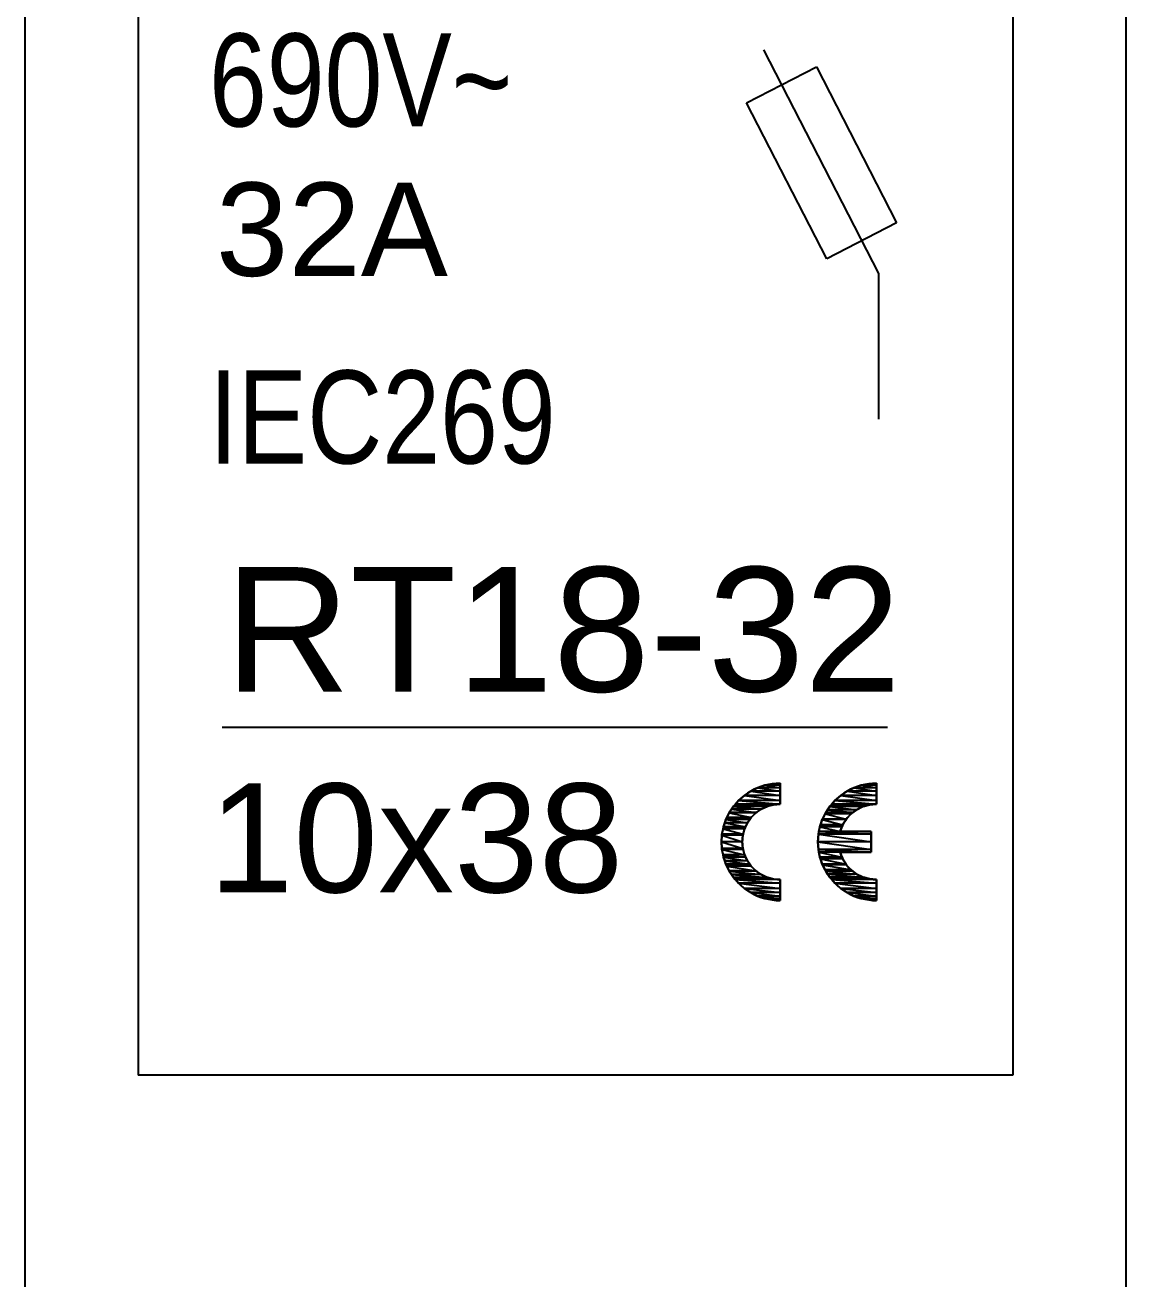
# Model space of a CAD drawing. Header units: millimetres. Extents: x 28713 to 59118, y -54378 to -19615.
# Drawn here: x 38125.63 to 38143.61, y -25292.74 to -25272.27 of the extents above; entities that cross this region are included whole.
import ezdxf

# ---------------------------------------------------------------- set-up
doc = ezdxf.new("R2010")
doc.units = ezdxf.units.MM
doc.header["$LTSCALE"] = 3
doc.layers.add('DUT', color=7, linetype='Continuous')
doc.styles.add('Arial', font='arial.ttf')

msp = doc.modelspace()

# ---------------------------------------------------------------- linework, layer by layer
for p, q in [((38125.635, -25309.862), (38125.635, -25230.381)), ((38143.607, -25230.381), (38143.607, -25309.862)), ((38127.482, -25258.022), (38127.482, -25289.41)), ((38141.759, -25258.022), (38141.759, -25289.41)), ((38137.69, -25272.672), (38139.567, -25276.325)), ((38137.413, -25273.534), (38138.553, -25272.949)), ((38138.553, -25272.949), (38139.861, -25275.496)), ((38138.722, -25276.082), (38137.413, -25273.534)), ((38139.861, -25275.496), (38138.722, -25276.082)), ((38139.567, -25276.325), (38139.567, -25278.699)), ((38128.852, -25283.731), (38139.716, -25283.731)), ((38137.71, -25284.679), (38137.651, -25284.697)), ((38137.771, -25284.664), (38137.71, -25284.679)), ((38137.833, -25284.654), (38137.771, -25284.664)), ((38137.896, -25284.647), (38137.833, -25284.654)), ((38137.96, -25284.645), (38137.896, -25284.647)), ((38137.96, -25284.645), (38137.96, -25284.645)), ((38139.284, -25284.679), (38139.224, -25284.697)), ((38139.345, -25284.664), (38139.284, -25284.679)), ((38139.407, -25284.654), (38139.345, -25284.664)), ((38139.47, -25284.647), (38139.407, -25284.654)), ((38139.534, -25284.645), (38139.47, -25284.647)), ((38139.534, -25284.645), (38139.534, -25284.645)), ((38137.33, -25284.882), (38137.285, -25284.924)), ((38137.378, -25284.842), (38137.33, -25284.882)), ((38137.429, -25284.806), (38137.378, -25284.842)), ((38137.482, -25284.774), (38137.429, -25284.806)), ((38137.536, -25284.744), (38137.482, -25284.774)), ((38137.593, -25284.719), (38137.536, -25284.744)), ((38137.651, -25284.697), (38137.593, -25284.719)), ((38138.904, -25284.882), (38138.858, -25284.924)), ((38138.952, -25284.842), (38138.904, -25284.882)), ((38139.002, -25284.806), (38138.952, -25284.842)), ((38139.055, -25284.774), (38139.002, -25284.806)), ((38139.11, -25284.744), (38139.055, -25284.774)), ((38139.166, -25284.719), (38139.11, -25284.744)), ((38139.224, -25284.697), (38139.166, -25284.719)), ((38137.165, -25285.07), (38137.131, -25285.124)), ((38137.202, -25285.018), (38137.165, -25285.07)), ((38137.242, -25284.97), (38137.202, -25285.018)), ((38137.285, -25284.924), (38137.242, -25284.97)), ((38137.618, -25285.089), (38137.585, -25285.112)), ((38137.652, -25285.068), (38137.618, -25285.089)), ((38137.687, -25285.049), (38137.652, -25285.068)), ((38137.723, -25285.033), (38137.687, -25285.049)), ((38137.761, -25285.019), (38137.723, -25285.033)), ((38137.799, -25285.007), (38137.761, -25285.019)), ((38137.838, -25284.998), (38137.799, -25285.007)), ((38137.878, -25284.991), (38137.838, -25284.998)), ((38137.919, -25284.987), (38137.878, -25284.991)), ((38137.96, -25284.986), (38137.919, -25284.987)), ((38137.96, -25284.986), (38137.96, -25284.986)), ((38138.738, -25285.07), (38138.705, -25285.124)), ((38138.775, -25285.018), (38138.738, -25285.07)), ((38138.815, -25284.97), (38138.775, -25285.018)), ((38138.858, -25284.924), (38138.815, -25284.97)), ((38139.203, -25285.082), (38139.162, -25285.11)), ((38139.245, -25285.057), (38139.203, -25285.082)), ((38139.289, -25285.036), (38139.245, -25285.057)), ((38139.335, -25285.018), (38139.289, -25285.036)), ((38139.383, -25285.004), (38139.335, -25285.018)), ((38139.432, -25284.994), (38139.383, -25285.004)), ((38139.482, -25284.988), (38139.432, -25284.994)), ((38139.534, -25284.986), (38139.482, -25284.988)), ((38139.534, -25284.986), (38139.534, -25284.986)), ((38137.053, -25285.297), (38137.035, -25285.357)), ((38137.075, -25285.238), (38137.053, -25285.297)), ((38137.101, -25285.18), (38137.075, -25285.238)), ((38137.131, -25285.124), (38137.101, -25285.18)), ((38137.131, -25285.124), (38137.131, -25285.124)), ((38137.426, -25285.294), (38137.407, -25285.33)), ((38137.448, -25285.259), (38137.426, -25285.294)), ((38137.426, -25285.294), (38137.426, -25285.294)), ((38137.471, -25285.226), (38137.448, -25285.259)), ((38137.497, -25285.194), (38137.471, -25285.226)), ((38137.525, -25285.165), (38137.497, -25285.194)), ((38137.554, -25285.138), (38137.525, -25285.165)), ((38137.585, -25285.112), (38137.554, -25285.138)), ((38138.626, -25285.297), (38138.609, -25285.357)), ((38138.649, -25285.238), (38138.626, -25285.297)), ((38138.675, -25285.18), (38138.649, -25285.238)), ((38138.705, -25285.124), (38138.675, -25285.18)), ((38138.705, -25285.124), (38138.705, -25285.124)), ((38139, -25285.293), (38138.977, -25285.337)), ((38139.027, -25285.251), (38139, -25285.293)), ((38139.056, -25285.211), (38139.027, -25285.251)), ((38139.089, -25285.175), (38139.056, -25285.211)), ((38139.124, -25285.141), (38139.089, -25285.175)), ((38139.162, -25285.11), (38139.124, -25285.141)), ((38137.011, -25285.479), (38137.005, -25285.54)), ((38137.021, -25285.417), (38137.011, -25285.479)), ((38137.035, -25285.357), (38137.021, -25285.417)), ((38137.355, -25285.483), (38137.349, -25285.522)), ((38137.364, -25285.444), (38137.355, -25285.483)), ((38137.376, -25285.405), (38137.364, -25285.444)), ((38137.39, -25285.367), (38137.376, -25285.405)), ((38137.407, -25285.33), (38137.39, -25285.367)), ((38138.585, -25285.479), (38138.579, -25285.54)), ((38138.594, -25285.417), (38138.585, -25285.479)), ((38138.609, -25285.357), (38138.594, -25285.417)), ((38138.957, -25285.384), (38138.941, -25285.432)), ((38138.941, -25285.432), (38139.448, -25285.432)), ((38138.977, -25285.337), (38138.957, -25285.384)), ((38139.448, -25285.432), (38139.448, -25285.772)), ((38137.005, -25285.54), (38137.003, -25285.602)), ((38137.003, -25285.602), (38137.005, -25285.664)), ((38137.005, -25285.664), (38137.011, -25285.726)), ((38137.345, -25285.562), (38137.343, -25285.602)), ((38137.343, -25285.602), (38137.345, -25285.642)), ((38137.349, -25285.522), (38137.345, -25285.562)), ((38137.345, -25285.642), (38137.349, -25285.682)), ((38137.349, -25285.682), (38137.355, -25285.721)), ((38138.579, -25285.54), (38138.577, -25285.602)), ((38138.577, -25285.602), (38138.579, -25285.664)), ((38138.579, -25285.664), (38138.585, -25285.726)), ((38137.011, -25285.726), (38137.021, -25285.787)), ((38137.021, -25285.787), (38137.035, -25285.848)), ((38137.035, -25285.848), (38137.053, -25285.908)), ((38137.053, -25285.908), (38137.075, -25285.967)), ((38137.355, -25285.721), (38137.364, -25285.76)), ((38137.364, -25285.76), (38137.376, -25285.799)), ((38137.376, -25285.799), (38137.39, -25285.837)), ((38137.39, -25285.837), (38137.407, -25285.874)), ((38137.407, -25285.874), (38137.426, -25285.911)), ((38137.426, -25285.911), (38137.426, -25285.911)), ((38137.426, -25285.911), (38137.448, -25285.945)), ((38138.585, -25285.726), (38138.594, -25285.787)), ((38138.594, -25285.787), (38138.609, -25285.848)), ((38138.609, -25285.848), (38138.626, -25285.908)), ((38138.626, -25285.908), (38138.649, -25285.967)), ((38138.941, -25285.772), (38139.448, -25285.772)), ((38138.941, -25285.772), (38138.941, -25285.772)), ((38138.941, -25285.772), (38138.957, -25285.821)), ((38138.957, -25285.821), (38138.977, -25285.867)), ((38138.977, -25285.867), (38139, -25285.912)), ((38139, -25285.912), (38139.027, -25285.954)), ((38137.075, -25285.967), (38137.101, -25286.024)), ((38137.101, -25286.024), (38137.131, -25286.081)), ((38137.131, -25286.081), (38137.131, -25286.081)), ((38137.131, -25286.081), (38137.165, -25286.135)), ((38137.448, -25285.945), (38137.471, -25285.978)), ((38137.471, -25285.978), (38137.497, -25286.01)), ((38137.497, -25286.01), (38137.525, -25286.039)), ((38137.525, -25286.039), (38137.554, -25286.066)), ((38137.554, -25286.066), (38137.585, -25286.092)), ((38137.585, -25286.092), (38137.618, -25286.115)), ((38137.618, -25286.115), (38137.652, -25286.136)), ((38138.649, -25285.967), (38138.675, -25286.024)), ((38138.675, -25286.024), (38138.705, -25286.081)), ((38138.705, -25286.081), (38138.705, -25286.081)), ((38138.705, -25286.081), (38138.738, -25286.135)), ((38139.027, -25285.954), (38139.056, -25285.993)), ((38139.056, -25285.993), (38139.089, -25286.03)), ((38139.089, -25286.03), (38139.124, -25286.064)), ((38139.124, -25286.064), (38139.162, -25286.095)), ((38139.162, -25286.095), (38139.203, -25286.123)), ((38137.165, -25286.135), (38137.202, -25286.186)), ((38137.202, -25286.186), (38137.242, -25286.235)), ((38137.242, -25286.235), (38137.285, -25286.28)), ((38137.285, -25286.28), (38137.33, -25286.323)), ((38137.33, -25286.323), (38137.378, -25286.362)), ((38137.652, -25286.136), (38137.687, -25286.155)), ((38137.687, -25286.155), (38137.723, -25286.172)), ((38137.723, -25286.172), (38137.761, -25286.186)), ((38137.761, -25286.186), (38137.799, -25286.198)), ((38137.799, -25286.198), (38137.838, -25286.207)), ((38137.838, -25286.207), (38137.878, -25286.213)), ((38137.878, -25286.213), (38137.919, -25286.217)), ((38137.919, -25286.217), (38137.96, -25286.219)), ((38138.738, -25286.135), (38138.775, -25286.186)), ((38138.775, -25286.186), (38138.815, -25286.235)), ((38138.815, -25286.235), (38138.858, -25286.28)), ((38138.858, -25286.28), (38138.904, -25286.323)), ((38138.904, -25286.323), (38138.952, -25286.362)), ((38139.203, -25286.123), (38139.245, -25286.147)), ((38139.245, -25286.147), (38139.289, -25286.168)), ((38139.289, -25286.168), (38139.335, -25286.186)), ((38139.335, -25286.186), (38139.383, -25286.2)), ((38139.383, -25286.2), (38139.432, -25286.211)), ((38139.432, -25286.211), (38139.482, -25286.217)), ((38139.482, -25286.217), (38139.534, -25286.219)), ((38137.378, -25286.362), (38137.429, -25286.398)), ((38137.429, -25286.398), (38137.482, -25286.431)), ((38137.482, -25286.431), (38137.536, -25286.46)), ((38137.536, -25286.46), (38137.593, -25286.486)), ((38137.593, -25286.486), (38137.651, -25286.508)), ((38137.651, -25286.508), (38137.71, -25286.526)), ((38137.71, -25286.526), (38137.771, -25286.54)), ((38138.952, -25286.362), (38139.002, -25286.398)), ((38139.002, -25286.398), (38139.055, -25286.431)), ((38139.055, -25286.431), (38139.11, -25286.46)), ((38139.11, -25286.46), (38139.166, -25286.486)), ((38139.166, -25286.486), (38139.224, -25286.508)), ((38139.224, -25286.508), (38139.284, -25286.526)), ((38139.284, -25286.526), (38139.345, -25286.54)), ((38137.771, -25286.54), (38137.833, -25286.551)), ((38137.833, -25286.551), (38137.896, -25286.557)), ((38137.896, -25286.557), (38137.96, -25286.559)), ((38139.345, -25286.54), (38139.407, -25286.551)), ((38139.407, -25286.551), (38139.47, -25286.557)), ((38139.47, -25286.557), (38139.534, -25286.559)), ((38141.759, -25289.41), (38127.482, -25289.41))]:
    msp.add_line(p, q)
at = {"color": 251}
for p, q in [((38137.594, -25284.718), (38137.712, -25284.678)), ((38137.712, -25284.678), (38137.594, -25284.718)), ((38137.712, -25284.678), (38137.835, -25284.654)), ((38137.835, -25284.654), (38137.712, -25284.678)), ((38137.96, -25284.678), (38137.712, -25284.678)), ((38137.712, -25284.678), (38137.96, -25284.718)), ((38137.712, -25284.678), (38137.96, -25284.718)), ((38137.96, -25284.678), (38137.712, -25284.678)), ((38137.835, -25284.654), (38137.96, -25284.645)), ((38137.96, -25284.645), (38137.835, -25284.654)), ((38137.96, -25284.654), (38137.835, -25284.654)), ((38137.835, -25284.654), (38137.96, -25284.678)), ((38137.835, -25284.654), (38137.96, -25284.678)), ((38137.96, -25284.654), (38137.835, -25284.654)), ((38137.96, -25284.645), (38137.96, -25284.654)), ((38137.96, -25284.654), (38137.96, -25284.645)), ((38137.96, -25284.678), (38137.96, -25284.654)), ((38137.96, -25284.654), (38137.96, -25284.678)), ((38137.96, -25284.718), (38137.96, -25284.678)), ((38137.96, -25284.678), (38137.96, -25284.718)), ((38139.167, -25284.718), (38139.286, -25284.678)), ((38139.286, -25284.678), (38139.167, -25284.718)), ((38139.286, -25284.678), (38139.409, -25284.654)), ((38139.409, -25284.654), (38139.286, -25284.678)), ((38139.534, -25284.678), (38139.286, -25284.678)), ((38139.286, -25284.678), (38139.534, -25284.718)), ((38139.286, -25284.678), (38139.534, -25284.718)), ((38139.534, -25284.678), (38139.286, -25284.678)), ((38139.409, -25284.654), (38139.534, -25284.645)), ((38139.534, -25284.645), (38139.409, -25284.654)), ((38139.534, -25284.654), (38139.409, -25284.654)), ((38139.409, -25284.654), (38139.534, -25284.678)), ((38139.409, -25284.654), (38139.534, -25284.678)), ((38139.534, -25284.654), (38139.409, -25284.654)), ((38139.534, -25284.645), (38139.534, -25284.654)), ((38139.534, -25284.654), (38139.534, -25284.645)), ((38139.534, -25284.678), (38139.534, -25284.654)), ((38139.534, -25284.654), (38139.534, -25284.678)), ((38139.534, -25284.718), (38139.534, -25284.678)), ((38139.534, -25284.678), (38139.534, -25284.718)), ((38137.284, -25284.926), (38137.378, -25284.843)), ((38137.378, -25284.843), (38137.284, -25284.926)), ((38137.378, -25284.843), (38137.482, -25284.774)), ((38137.482, -25284.774), (38137.378, -25284.843)), ((38137.96, -25284.843), (38137.378, -25284.843)), ((38137.378, -25284.843), (38137.96, -25284.926)), ((38137.378, -25284.843), (38137.96, -25284.926)), ((38137.96, -25284.843), (38137.378, -25284.843)), ((38137.482, -25284.774), (38137.594, -25284.718)), ((38137.594, -25284.718), (38137.482, -25284.774)), ((38137.96, -25284.774), (38137.482, -25284.774)), ((38137.482, -25284.774), (38137.96, -25284.843)), ((38137.482, -25284.774), (38137.96, -25284.843)), ((38137.96, -25284.774), (38137.482, -25284.774)), ((38137.96, -25284.718), (38137.594, -25284.718)), ((38137.594, -25284.718), (38137.96, -25284.774)), ((38137.594, -25284.718), (38137.96, -25284.774)), ((38137.96, -25284.718), (38137.594, -25284.718)), ((38137.96, -25284.774), (38137.96, -25284.718)), ((38137.96, -25284.718), (38137.96, -25284.774)), ((38137.96, -25284.843), (38137.96, -25284.774)), ((38137.96, -25284.774), (38137.96, -25284.843)), ((38137.96, -25284.926), (38137.96, -25284.843)), ((38137.96, -25284.843), (38137.96, -25284.926)), ((38138.857, -25284.926), (38138.951, -25284.843)), ((38138.951, -25284.843), (38138.857, -25284.926)), ((38138.951, -25284.843), (38139.055, -25284.774)), ((38139.055, -25284.774), (38138.951, -25284.843)), ((38139.534, -25284.843), (38138.951, -25284.843)), ((38138.951, -25284.843), (38139.534, -25284.926)), ((38138.951, -25284.843), (38139.534, -25284.926)), ((38139.534, -25284.843), (38138.951, -25284.843)), ((38139.055, -25284.774), (38139.167, -25284.718)), ((38139.167, -25284.718), (38139.055, -25284.774)), ((38139.534, -25284.774), (38139.055, -25284.774)), ((38139.055, -25284.774), (38139.534, -25284.843)), ((38139.055, -25284.774), (38139.534, -25284.843)), ((38139.534, -25284.774), (38139.055, -25284.774)), ((38139.534, -25284.718), (38139.167, -25284.718)), ((38139.167, -25284.718), (38139.534, -25284.774)), ((38139.167, -25284.718), (38139.534, -25284.774)), ((38139.534, -25284.718), (38139.167, -25284.718)), ((38139.534, -25284.774), (38139.534, -25284.718)), ((38139.534, -25284.718), (38139.534, -25284.774)), ((38139.534, -25284.843), (38139.534, -25284.774)), ((38139.534, -25284.774), (38139.534, -25284.843)), ((38139.534, -25284.926), (38139.534, -25284.843)), ((38139.534, -25284.843), (38139.534, -25284.926)), ((38137.131, -25285.124), (38137.169, -25285.068)), ((38137.169, -25285.068), (38137.131, -25285.124)), ((38137.169, -25285.068), (38137.199, -25285.023)), ((38137.199, -25285.023), (38137.169, -25285.068)), ((38137.652, -25285.068), (38137.169, -25285.068)), ((38137.169, -25285.068), (38137.572, -25285.124)), ((38137.169, -25285.068), (38137.572, -25285.124)), ((38137.652, -25285.068), (38137.169, -25285.068)), ((38137.199, -25285.023), (38137.201, -25285.02)), ((38137.201, -25285.02), (38137.199, -25285.023)), ((38137.749, -25285.023), (38137.199, -25285.023)), ((38137.199, -25285.023), (38137.652, -25285.068)), ((38137.199, -25285.023), (38137.652, -25285.068)), ((38137.749, -25285.023), (38137.199, -25285.023)), ((38137.201, -25285.02), (38137.223, -25284.995)), ((38137.223, -25284.995), (38137.201, -25285.02)), ((38137.761, -25285.02), (38137.201, -25285.02)), ((38137.201, -25285.02), (38137.749, -25285.023)), ((38137.201, -25285.02), (38137.749, -25285.023)), ((38137.761, -25285.02), (38137.201, -25285.02)), ((38137.223, -25284.995), (38137.231, -25284.986)), ((38137.231, -25284.986), (38137.223, -25284.995)), ((38137.853, -25284.995), (38137.223, -25284.995)), ((38137.223, -25284.995), (38137.761, -25285.02)), ((38137.223, -25284.995), (38137.761, -25285.02)), ((38137.853, -25284.995), (38137.223, -25284.995)), ((38137.231, -25284.986), (38137.284, -25284.926)), ((38137.284, -25284.926), (38137.231, -25284.986)), ((38137.96, -25284.986), (38137.231, -25284.986)), ((38137.231, -25284.986), (38137.853, -25284.995)), ((38137.231, -25284.986), (38137.853, -25284.995)), ((38137.96, -25284.986), (38137.231, -25284.986)), ((38137.96, -25284.926), (38137.284, -25284.926)), ((38137.284, -25284.926), (38137.96, -25284.986)), ((38137.284, -25284.926), (38137.96, -25284.986)), ((38137.96, -25284.926), (38137.284, -25284.926)), ((38137.572, -25285.124), (38137.652, -25285.068)), ((38137.652, -25285.068), (38137.572, -25285.124)), ((38137.652, -25285.068), (38137.749, -25285.023)), ((38137.749, -25285.023), (38137.652, -25285.068)), ((38137.749, -25285.023), (38137.761, -25285.02)), ((38137.761, -25285.02), (38137.749, -25285.023)), ((38137.761, -25285.02), (38137.853, -25284.995)), ((38137.853, -25284.995), (38137.761, -25285.02)), ((38137.853, -25284.995), (38137.96, -25284.986)), ((38137.96, -25284.986), (38137.853, -25284.995)), ((38137.96, -25284.986), (38137.96, -25284.926)), ((38137.96, -25284.926), (38137.96, -25284.986)), ((38138.705, -25285.124), (38138.736, -25285.078)), ((38138.736, -25285.078), (38138.705, -25285.124)), ((38138.736, -25285.078), (38138.77, -25285.027)), ((38138.77, -25285.027), (38138.736, -25285.078)), ((38139.209, -25285.078), (38138.736, -25285.078)), ((38138.736, -25285.078), (38139.148, -25285.124)), ((38138.736, -25285.078), (38139.148, -25285.124)), ((38139.209, -25285.078), (38138.736, -25285.078)), ((38138.77, -25285.027), (38138.774, -25285.02)), ((38138.774, -25285.02), (38138.77, -25285.027)), ((38139.311, -25285.027), (38138.77, -25285.027)), ((38138.77, -25285.027), (38139.209, -25285.078)), ((38138.77, -25285.027), (38139.209, -25285.078)), ((38139.311, -25285.027), (38138.77, -25285.027)), ((38138.774, -25285.02), (38138.795, -25284.996)), ((38138.795, -25284.996), (38138.774, -25285.02)), ((38139.337, -25285.02), (38138.774, -25285.02)), ((38138.774, -25285.02), (38139.311, -25285.027)), ((38138.774, -25285.02), (38139.311, -25285.027)), ((38139.337, -25285.02), (38138.774, -25285.02)), ((38138.795, -25284.996), (38138.804, -25284.986)), ((38138.804, -25284.986), (38138.795, -25284.996)), ((38139.42, -25284.996), (38138.795, -25284.996)), ((38138.795, -25284.996), (38139.337, -25285.02)), ((38138.795, -25284.996), (38139.337, -25285.02)), ((38139.42, -25284.996), (38138.795, -25284.996)), ((38138.804, -25284.986), (38138.857, -25284.926)), ((38138.857, -25284.926), (38138.804, -25284.986)), ((38139.534, -25284.986), (38138.804, -25284.986)), ((38138.804, -25284.986), (38139.42, -25284.996)), ((38138.804, -25284.986), (38139.42, -25284.996)), ((38139.534, -25284.986), (38138.804, -25284.986)), ((38139.534, -25284.926), (38138.857, -25284.926)), ((38138.857, -25284.926), (38139.534, -25284.986)), ((38138.857, -25284.926), (38139.534, -25284.986)), ((38139.534, -25284.926), (38138.857, -25284.926)), ((38139.148, -25285.124), (38139.209, -25285.078)), ((38139.209, -25285.078), (38139.148, -25285.124)), ((38139.209, -25285.078), (38139.311, -25285.027)), ((38139.311, -25285.027), (38139.209, -25285.078)), ((38139.311, -25285.027), (38139.337, -25285.02)), ((38139.337, -25285.02), (38139.311, -25285.027)), ((38139.337, -25285.02), (38139.42, -25284.996)), ((38139.42, -25284.996), (38139.337, -25285.02)), ((38139.42, -25284.996), (38139.534, -25284.986)), ((38139.534, -25284.986), (38139.42, -25284.996)), ((38139.534, -25284.986), (38139.534, -25284.926)), ((38139.534, -25284.926), (38139.534, -25284.986)), ((38137.036, -25285.355), (38137.056, -25285.294)), ((38137.056, -25285.294), (38137.036, -25285.355)), ((38137.056, -25285.294), (38137.076, -25285.236)), ((38137.076, -25285.236), (38137.056, -25285.294)), ((38137.426, -25285.294), (38137.056, -25285.294)), ((38137.056, -25285.294), (38137.398, -25285.355)), ((38137.056, -25285.294), (38137.398, -25285.355)), ((38137.426, -25285.294), (38137.056, -25285.294)), ((38137.076, -25285.236), (38137.091, -25285.206)), ((38137.091, -25285.206), (38137.076, -25285.236)), ((38137.467, -25285.236), (38137.076, -25285.236)), ((38137.076, -25285.236), (38137.426, -25285.294)), ((38137.076, -25285.236), (38137.426, -25285.294)), ((38137.467, -25285.236), (38137.076, -25285.236)), ((38137.091, -25285.206), (38137.128, -25285.13)), ((38137.128, -25285.13), (38137.091, -25285.206)), ((38137.488, -25285.206), (38137.091, -25285.206)), ((38137.091, -25285.206), (38137.467, -25285.236)), ((38137.091, -25285.206), (38137.467, -25285.236)), ((38137.488, -25285.206), (38137.091, -25285.206)), ((38137.128, -25285.13), (38137.131, -25285.124)), ((38137.131, -25285.124), (38137.128, -25285.13)), ((38137.564, -25285.13), (38137.128, -25285.13)), ((38137.128, -25285.13), (38137.488, -25285.206)), ((38137.128, -25285.13), (38137.488, -25285.206)), ((38137.564, -25285.13), (38137.128, -25285.13)), ((38137.572, -25285.124), (38137.131, -25285.124)), ((38137.131, -25285.124), (38137.564, -25285.13)), ((38137.131, -25285.124), (38137.564, -25285.13)), ((38137.572, -25285.124), (38137.131, -25285.124)), ((38137.398, -25285.355), (38137.426, -25285.294)), ((38137.426, -25285.294), (38137.398, -25285.355)), ((38137.426, -25285.294), (38137.467, -25285.236)), ((38137.467, -25285.236), (38137.426, -25285.294)), ((38137.467, -25285.236), (38137.488, -25285.206)), ((38137.488, -25285.206), (38137.467, -25285.236)), ((38137.488, -25285.206), (38137.564, -25285.13)), ((38137.564, -25285.13), (38137.488, -25285.206)), ((38137.564, -25285.13), (38137.572, -25285.124)), ((38137.572, -25285.124), (38137.564, -25285.13)), ((38138.619, -25285.326), (38138.65, -25285.236)), ((38138.65, -25285.236), (38138.619, -25285.326)), ((38138.65, -25285.236), (38138.653, -25285.23)), ((38138.653, -25285.23), (38138.65, -25285.236)), ((38139.038, -25285.236), (38138.65, -25285.236)), ((38138.65, -25285.236), (38138.982, -25285.326)), ((38138.65, -25285.236), (38138.982, -25285.326)), ((38139.038, -25285.236), (38138.65, -25285.236)), ((38138.653, -25285.23), (38138.694, -25285.146)), ((38138.694, -25285.146), (38138.653, -25285.23)), ((38139.042, -25285.23), (38138.653, -25285.23)), ((38138.653, -25285.23), (38139.038, -25285.236)), ((38138.653, -25285.23), (38139.038, -25285.236)), ((38139.042, -25285.23), (38138.653, -25285.23)), ((38138.694, -25285.146), (38138.705, -25285.124)), ((38138.705, -25285.124), (38138.694, -25285.146)), ((38139.119, -25285.146), (38138.694, -25285.146)), ((38138.694, -25285.146), (38139.042, -25285.23)), ((38138.694, -25285.146), (38139.042, -25285.23)), ((38139.119, -25285.146), (38138.694, -25285.146)), ((38139.148, -25285.124), (38138.705, -25285.124)), ((38138.705, -25285.124), (38139.119, -25285.146)), ((38138.705, -25285.124), (38139.119, -25285.146)), ((38139.148, -25285.124), (38138.705, -25285.124)), ((38138.982, -25285.326), (38139.038, -25285.236)), ((38139.038, -25285.236), (38138.982, -25285.326)), ((38139.038, -25285.236), (38139.042, -25285.23)), ((38139.042, -25285.23), (38139.038, -25285.236)), ((38139.042, -25285.23), (38139.119, -25285.146)), ((38139.119, -25285.146), (38139.042, -25285.23)), ((38139.119, -25285.146), (38139.148, -25285.124)), ((38139.148, -25285.124), (38139.119, -25285.146)), ((38137.003, -25285.602), (38137.01, -25285.495)), ((38137.01, -25285.495), (38137.003, -25285.602)), ((38137.01, -25285.495), (38137.011, -25285.477)), ((38137.011, -25285.477), (38137.01, -25285.495)), ((38137.353, -25285.495), (38137.01, -25285.495)), ((38137.01, -25285.495), (38137.343, -25285.602)), ((38137.01, -25285.495), (38137.343, -25285.602)), ((38137.353, -25285.495), (38137.01, -25285.495)), ((38137.011, -25285.477), (38137.029, -25285.391)), ((38137.029, -25285.391), (38137.011, -25285.477)), ((38137.358, -25285.477), (38137.011, -25285.477)), ((38137.011, -25285.477), (38137.353, -25285.495)), ((38137.011, -25285.477), (38137.353, -25285.495)), ((38137.358, -25285.477), (38137.011, -25285.477)), ((38137.029, -25285.391), (38137.036, -25285.355)), ((38137.036, -25285.355), (38137.029, -25285.391)), ((38137.381, -25285.391), (38137.029, -25285.391)), ((38137.029, -25285.391), (38137.358, -25285.477)), ((38137.029, -25285.391), (38137.358, -25285.477)), ((38137.381, -25285.391), (38137.029, -25285.391)), ((38137.398, -25285.355), (38137.036, -25285.355)), ((38137.036, -25285.355), (38137.381, -25285.391)), ((38137.036, -25285.355), (38137.381, -25285.391)), ((38137.398, -25285.355), (38137.036, -25285.355)), ((38137.343, -25285.602), (38137.353, -25285.495)), ((38137.353, -25285.495), (38137.343, -25285.602)), ((38137.353, -25285.495), (38137.358, -25285.477)), ((38137.358, -25285.477), (38137.353, -25285.495)), ((38137.358, -25285.477), (38137.381, -25285.391)), ((38137.381, -25285.391), (38137.358, -25285.477)), ((38137.381, -25285.391), (38137.398, -25285.355)), ((38137.398, -25285.355), (38137.381, -25285.391)), ((38138.577, -25285.602), (38138.585, -25285.477)), ((38138.585, -25285.477), (38138.577, -25285.602)), ((38138.585, -25285.477), (38138.594, -25285.432)), ((38138.594, -25285.432), (38138.585, -25285.477)), ((38139.448, -25285.477), (38138.585, -25285.477)), ((38138.585, -25285.477), (38139.448, -25285.602)), ((38138.585, -25285.477), (38139.448, -25285.602)), ((38139.448, -25285.477), (38138.585, -25285.477)), ((38138.594, -25285.432), (38138.609, -25285.355)), ((38138.609, -25285.355), (38138.594, -25285.432)), ((38138.941, -25285.432), (38138.594, -25285.432)), ((38138.594, -25285.432), (38139.448, -25285.477)), ((38138.594, -25285.432), (38139.448, -25285.477)), ((38139.448, -25285.432), (38138.594, -25285.432)), ((38138.609, -25285.355), (38138.619, -25285.326)), ((38138.619, -25285.326), (38138.609, -25285.355)), ((38138.971, -25285.355), (38138.609, -25285.355)), ((38138.609, -25285.355), (38138.941, -25285.432)), ((38138.609, -25285.355), (38138.941, -25285.432)), ((38138.971, -25285.355), (38138.609, -25285.355)), ((38138.982, -25285.326), (38138.619, -25285.326)), ((38138.619, -25285.326), (38138.971, -25285.355)), ((38138.619, -25285.326), (38138.971, -25285.355)), ((38138.982, -25285.326), (38138.619, -25285.326)), ((38138.941, -25285.432), (38138.971, -25285.355)), ((38138.971, -25285.355), (38138.941, -25285.432)), ((38138.941, -25285.432), (38139.448, -25285.432)), ((38138.941, -25285.432), (38138.941, -25285.432)), ((38138.941, -25285.432), (38139.448, -25285.432)), ((38138.971, -25285.355), (38138.982, -25285.326)), ((38138.982, -25285.326), (38138.971, -25285.355)), ((38139.448, -25285.477), (38139.448, -25285.432)), ((38139.448, -25285.432), (38139.448, -25285.477)), ((38139.448, -25285.602), (38139.448, -25285.477)), ((38139.448, -25285.477), (38139.448, -25285.602)), ((38137.343, -25285.602), (38137.003, -25285.602)), ((38137.003, -25285.602), (38137.353, -25285.709)), ((38137.01, -25285.709), (38137.003, -25285.602)), ((38137.003, -25285.602), (38137.353, -25285.709)), ((38137.343, -25285.602), (38137.003, -25285.602)), ((38137.003, -25285.602), (38137.01, -25285.709)), ((38137.353, -25285.709), (38137.01, -25285.709)), ((38137.01, -25285.709), (38137.358, -25285.727)), ((38137.011, -25285.727), (38137.01, -25285.709)), ((38137.01, -25285.709), (38137.358, -25285.727)), ((38137.353, -25285.709), (38137.01, -25285.709)), ((38137.01, -25285.709), (38137.011, -25285.727)), ((38137.353, -25285.709), (38137.343, -25285.602)), ((38137.343, -25285.602), (38137.353, -25285.709)), ((38137.358, -25285.727), (38137.353, -25285.709)), ((38137.353, -25285.709), (38137.358, -25285.727)), ((38139.448, -25285.602), (38138.577, -25285.602)), ((38138.577, -25285.602), (38139.448, -25285.727)), ((38138.585, -25285.727), (38138.577, -25285.602)), ((38138.577, -25285.602), (38139.448, -25285.727)), ((38139.448, -25285.602), (38138.577, -25285.602)), ((38138.577, -25285.602), (38138.585, -25285.727)), ((38139.448, -25285.727), (38139.448, -25285.602)), ((38139.448, -25285.602), (38139.448, -25285.727)), ((38137.358, -25285.727), (38137.011, -25285.727)), ((38137.011, -25285.727), (38137.381, -25285.813)), ((38137.029, -25285.813), (38137.011, -25285.727)), ((38137.011, -25285.727), (38137.381, -25285.813)), ((38137.358, -25285.727), (38137.011, -25285.727)), ((38137.011, -25285.727), (38137.029, -25285.813)), ((38137.381, -25285.813), (38137.029, -25285.813)), ((38137.029, -25285.813), (38137.398, -25285.85)), ((38137.036, -25285.85), (38137.029, -25285.813)), ((38137.029, -25285.813), (38137.398, -25285.85)), ((38137.381, -25285.813), (38137.029, -25285.813)), ((38137.029, -25285.813), (38137.036, -25285.85)), ((38137.398, -25285.85), (38137.036, -25285.85)), ((38137.036, -25285.85), (38137.426, -25285.911)), ((38137.056, -25285.911), (38137.036, -25285.85)), ((38137.036, -25285.85), (38137.426, -25285.911)), ((38137.398, -25285.85), (38137.036, -25285.85)), ((38137.036, -25285.85), (38137.056, -25285.911)), ((38137.426, -25285.911), (38137.056, -25285.911)), ((38137.056, -25285.911), (38137.467, -25285.968)), ((38137.076, -25285.968), (38137.056, -25285.911)), ((38137.056, -25285.911), (38137.467, -25285.968)), ((38137.426, -25285.911), (38137.056, -25285.911)), ((38137.056, -25285.911), (38137.076, -25285.968)), ((38137.381, -25285.813), (38137.358, -25285.727)), ((38137.358, -25285.727), (38137.381, -25285.813)), ((38137.398, -25285.85), (38137.381, -25285.813)), ((38137.381, -25285.813), (38137.398, -25285.85)), ((38137.426, -25285.911), (38137.398, -25285.85)), ((38137.398, -25285.85), (38137.426, -25285.911)), ((38137.467, -25285.968), (38137.426, -25285.911)), ((38137.426, -25285.911), (38137.467, -25285.968)), ((38139.448, -25285.727), (38138.585, -25285.727)), ((38138.585, -25285.727), (38139.448, -25285.772)), ((38138.594, -25285.772), (38138.585, -25285.727)), ((38138.585, -25285.727), (38139.448, -25285.772)), ((38139.448, -25285.727), (38138.585, -25285.727)), ((38138.585, -25285.727), (38138.594, -25285.772)), ((38139.448, -25285.772), (38138.594, -25285.772)), ((38138.594, -25285.772), (38138.971, -25285.85)), ((38138.609, -25285.85), (38138.594, -25285.772)), ((38138.594, -25285.772), (38138.971, -25285.85)), ((38138.941, -25285.772), (38138.594, -25285.772)), ((38138.594, -25285.772), (38138.609, -25285.85)), ((38138.971, -25285.85), (38138.609, -25285.85)), ((38138.609, -25285.85), (38138.982, -25285.878)), ((38138.619, -25285.878), (38138.609, -25285.85)), ((38138.609, -25285.85), (38138.982, -25285.878)), ((38138.971, -25285.85), (38138.609, -25285.85)), ((38138.609, -25285.85), (38138.619, -25285.878)), ((38138.982, -25285.878), (38138.619, -25285.878)), ((38138.619, -25285.878), (38139.038, -25285.968)), ((38138.65, -25285.968), (38138.619, -25285.878)), ((38138.619, -25285.878), (38139.038, -25285.968)), ((38138.982, -25285.878), (38138.619, -25285.878)), ((38138.619, -25285.878), (38138.65, -25285.968)), ((38138.941, -25285.772), (38139.448, -25285.772)), ((38138.941, -25285.772), (38138.941, -25285.772)), ((38138.971, -25285.85), (38138.941, -25285.772)), ((38138.941, -25285.772), (38139.448, -25285.772)), ((38138.941, -25285.772), (38138.971, -25285.85)), ((38138.982, -25285.878), (38138.971, -25285.85)), ((38138.971, -25285.85), (38138.982, -25285.878)), ((38139.038, -25285.968), (38138.982, -25285.878)), ((38138.982, -25285.878), (38139.038, -25285.968)), ((38139.448, -25285.772), (38139.448, -25285.727)), ((38139.448, -25285.727), (38139.448, -25285.772)), ((38137.467, -25285.968), (38137.076, -25285.968)), ((38137.076, -25285.968), (38137.488, -25285.999)), ((38137.091, -25285.999), (38137.076, -25285.968)), ((38137.076, -25285.968), (38137.488, -25285.999)), ((38137.467, -25285.968), (38137.076, -25285.968)), ((38137.076, -25285.968), (38137.091, -25285.999)), ((38137.488, -25285.999), (38137.091, -25285.999)), ((38137.091, -25285.999), (38137.564, -25286.075)), ((38137.128, -25286.075), (38137.091, -25285.999)), ((38137.091, -25285.999), (38137.564, -25286.075)), ((38137.488, -25285.999), (38137.091, -25285.999)), ((38137.091, -25285.999), (38137.128, -25286.075)), ((38137.564, -25286.075), (38137.128, -25286.075)), ((38137.128, -25286.075), (38137.572, -25286.081)), ((38137.131, -25286.081), (38137.128, -25286.075)), ((38137.128, -25286.075), (38137.572, -25286.081)), ((38137.564, -25286.075), (38137.128, -25286.075)), ((38137.128, -25286.075), (38137.131, -25286.081)), ((38137.572, -25286.081), (38137.131, -25286.081)), ((38137.131, -25286.081), (38137.652, -25286.136)), ((38137.169, -25286.136), (38137.131, -25286.081)), ((38137.131, -25286.081), (38137.652, -25286.136)), ((38137.572, -25286.081), (38137.131, -25286.081)), ((38137.131, -25286.081), (38137.169, -25286.136)), ((38137.488, -25285.999), (38137.467, -25285.968)), ((38137.467, -25285.968), (38137.488, -25285.999)), ((38137.564, -25286.075), (38137.488, -25285.999)), ((38137.488, -25285.999), (38137.564, -25286.075)), ((38137.572, -25286.081), (38137.564, -25286.075)), ((38137.564, -25286.075), (38137.572, -25286.081)), ((38137.652, -25286.136), (38137.572, -25286.081)), ((38137.572, -25286.081), (38137.652, -25286.136)), ((38139.038, -25285.968), (38138.65, -25285.968)), ((38138.65, -25285.968), (38139.042, -25285.975)), ((38138.653, -25285.975), (38138.65, -25285.968)), ((38138.65, -25285.968), (38139.042, -25285.975)), ((38139.038, -25285.968), (38138.65, -25285.968)), ((38138.65, -25285.968), (38138.653, -25285.975)), ((38139.042, -25285.975), (38138.653, -25285.975)), ((38138.653, -25285.975), (38139.119, -25286.059)), ((38138.694, -25286.059), (38138.653, -25285.975)), ((38138.653, -25285.975), (38139.119, -25286.059)), ((38139.042, -25285.975), (38138.653, -25285.975)), ((38138.653, -25285.975), (38138.694, -25286.059)), ((38139.119, -25286.059), (38138.694, -25286.059)), ((38138.694, -25286.059), (38139.148, -25286.081)), ((38138.705, -25286.081), (38138.694, -25286.059)), ((38138.694, -25286.059), (38139.148, -25286.081)), ((38139.119, -25286.059), (38138.694, -25286.059)), ((38138.694, -25286.059), (38138.705, -25286.081)), ((38139.148, -25286.081), (38138.705, -25286.081)), ((38138.705, -25286.081), (38139.209, -25286.127)), ((38138.736, -25286.127), (38138.705, -25286.081)), ((38138.705, -25286.081), (38139.209, -25286.127)), ((38139.148, -25286.081), (38138.705, -25286.081)), ((38138.705, -25286.081), (38138.736, -25286.127)), ((38139.042, -25285.975), (38139.038, -25285.968)), ((38139.038, -25285.968), (38139.042, -25285.975)), ((38139.119, -25286.059), (38139.042, -25285.975)), ((38139.042, -25285.975), (38139.119, -25286.059)), ((38139.148, -25286.081), (38139.119, -25286.059)), ((38139.119, -25286.059), (38139.148, -25286.081)), ((38139.209, -25286.127), (38139.148, -25286.081)), ((38139.148, -25286.081), (38139.209, -25286.127)), ((38137.652, -25286.136), (38137.169, -25286.136)), ((38137.169, -25286.136), (38137.749, -25286.182)), ((38137.199, -25286.182), (38137.169, -25286.136)), ((38137.169, -25286.136), (38137.749, -25286.182)), ((38137.652, -25286.136), (38137.169, -25286.136)), ((38137.169, -25286.136), (38137.199, -25286.182)), ((38137.749, -25286.182), (38137.199, -25286.182)), ((38137.199, -25286.182), (38137.761, -25286.185)), ((38137.201, -25286.185), (38137.199, -25286.182)), ((38137.199, -25286.182), (38137.761, -25286.185)), ((38137.749, -25286.182), (38137.199, -25286.182)), ((38137.199, -25286.182), (38137.201, -25286.185)), ((38137.761, -25286.185), (38137.201, -25286.185)), ((38137.201, -25286.185), (38137.853, -25286.21)), ((38137.223, -25286.21), (38137.201, -25286.185)), ((38137.201, -25286.185), (38137.853, -25286.21)), ((38137.761, -25286.185), (38137.201, -25286.185)), ((38137.201, -25286.185), (38137.223, -25286.21)), ((38137.853, -25286.21), (38137.223, -25286.21)), ((38137.223, -25286.21), (38137.96, -25286.219)), ((38137.231, -25286.219), (38137.223, -25286.21)), ((38137.223, -25286.21), (38137.96, -25286.219)), ((38137.853, -25286.21), (38137.223, -25286.21)), ((38137.223, -25286.21), (38137.231, -25286.219)), ((38137.96, -25286.219), (38137.231, -25286.219)), ((38137.231, -25286.219), (38137.96, -25286.279)), ((38137.284, -25286.279), (38137.231, -25286.219)), ((38137.231, -25286.219), (38137.96, -25286.279)), ((38137.96, -25286.219), (38137.231, -25286.219)), ((38137.231, -25286.219), (38137.284, -25286.279)), ((38137.96, -25286.279), (38137.284, -25286.279)), ((38137.284, -25286.279), (38137.96, -25286.361)), ((38137.378, -25286.361), (38137.284, -25286.279)), ((38137.284, -25286.279), (38137.96, -25286.361)), ((38137.96, -25286.279), (38137.284, -25286.279)), ((38137.284, -25286.279), (38137.378, -25286.361)), ((38137.749, -25286.182), (38137.652, -25286.136)), ((38137.652, -25286.136), (38137.749, -25286.182)), ((38137.761, -25286.185), (38137.749, -25286.182)), ((38137.749, -25286.182), (38137.761, -25286.185)), ((38137.853, -25286.21), (38137.761, -25286.185)), ((38137.761, -25286.185), (38137.853, -25286.21)), ((38137.96, -25286.219), (38137.853, -25286.21)), ((38137.853, -25286.21), (38137.96, -25286.219)), ((38137.96, -25286.279), (38137.96, -25286.219)), ((38137.96, -25286.219), (38137.96, -25286.279)), ((38137.96, -25286.361), (38137.96, -25286.279)), ((38137.96, -25286.279), (38137.96, -25286.361)), ((38139.209, -25286.127), (38138.736, -25286.127)), ((38138.736, -25286.127), (38139.311, -25286.177)), ((38138.77, -25286.177), (38138.736, -25286.127)), ((38138.736, -25286.127), (38139.311, -25286.177)), ((38139.209, -25286.127), (38138.736, -25286.127)), ((38138.736, -25286.127), (38138.77, -25286.177)), ((38139.311, -25286.177), (38138.77, -25286.177)), ((38138.77, -25286.177), (38139.337, -25286.185)), ((38138.774, -25286.185), (38138.77, -25286.177)), ((38138.77, -25286.177), (38139.337, -25286.185)), ((38139.311, -25286.177), (38138.77, -25286.177)), ((38138.77, -25286.177), (38138.774, -25286.185)), ((38139.337, -25286.185), (38138.774, -25286.185)), ((38138.774, -25286.185), (38139.42, -25286.208)), ((38138.795, -25286.208), (38138.774, -25286.185)), ((38138.774, -25286.185), (38139.42, -25286.208)), ((38139.337, -25286.185), (38138.774, -25286.185)), ((38138.774, -25286.185), (38138.795, -25286.208)), ((38139.42, -25286.208), (38138.795, -25286.208)), ((38138.795, -25286.208), (38139.534, -25286.219)), ((38138.804, -25286.219), (38138.795, -25286.208)), ((38138.795, -25286.208), (38139.534, -25286.219)), ((38139.42, -25286.208), (38138.795, -25286.208)), ((38138.795, -25286.208), (38138.804, -25286.219)), ((38139.534, -25286.219), (38138.804, -25286.219)), ((38138.804, -25286.219), (38139.534, -25286.279)), ((38138.857, -25286.279), (38138.804, -25286.219)), ((38138.804, -25286.219), (38139.534, -25286.279)), ((38139.534, -25286.219), (38138.804, -25286.219)), ((38138.804, -25286.219), (38138.857, -25286.279)), ((38139.534, -25286.279), (38138.857, -25286.279)), ((38138.857, -25286.279), (38139.534, -25286.361)), ((38138.951, -25286.361), (38138.857, -25286.279)), ((38138.857, -25286.279), (38139.534, -25286.361)), ((38139.534, -25286.279), (38138.857, -25286.279)), ((38138.857, -25286.279), (38138.951, -25286.361)), ((38139.311, -25286.177), (38139.209, -25286.127)), ((38139.209, -25286.127), (38139.311, -25286.177)), ((38139.337, -25286.185), (38139.311, -25286.177)), ((38139.311, -25286.177), (38139.337, -25286.185)), ((38139.42, -25286.208), (38139.337, -25286.185)), ((38139.337, -25286.185), (38139.42, -25286.208)), ((38139.534, -25286.219), (38139.42, -25286.208)), ((38139.42, -25286.208), (38139.534, -25286.219)), ((38139.534, -25286.279), (38139.534, -25286.219)), ((38139.534, -25286.219), (38139.534, -25286.279)), ((38139.534, -25286.361), (38139.534, -25286.279)), ((38139.534, -25286.279), (38139.534, -25286.361)), ((38137.96, -25286.361), (38137.378, -25286.361)), ((38137.378, -25286.361), (38137.96, -25286.431)), ((38137.482, -25286.431), (38137.378, -25286.361)), ((38137.378, -25286.361), (38137.96, -25286.431)), ((38137.96, -25286.361), (38137.378, -25286.361)), ((38137.378, -25286.361), (38137.482, -25286.431)), ((38137.96, -25286.431), (38137.482, -25286.431)), ((38137.482, -25286.431), (38137.96, -25286.486)), ((38137.594, -25286.486), (38137.482, -25286.431)), ((38137.482, -25286.431), (38137.96, -25286.486)), ((38137.96, -25286.431), (38137.482, -25286.431)), ((38137.482, -25286.431), (38137.594, -25286.486)), ((38137.96, -25286.486), (38137.594, -25286.486)), ((38137.594, -25286.486), (38137.96, -25286.527)), ((38137.712, -25286.527), (38137.594, -25286.486)), ((38137.594, -25286.486), (38137.96, -25286.527)), ((38137.96, -25286.486), (38137.594, -25286.486)), ((38137.594, -25286.486), (38137.712, -25286.527)), ((38137.96, -25286.527), (38137.712, -25286.527)), ((38137.712, -25286.527), (38137.96, -25286.551)), ((38137.835, -25286.551), (38137.712, -25286.527)), ((38137.712, -25286.527), (38137.96, -25286.551)), ((38137.96, -25286.527), (38137.712, -25286.527)), ((38137.712, -25286.527), (38137.835, -25286.551)), ((38137.96, -25286.431), (38137.96, -25286.361)), ((38137.96, -25286.361), (38137.96, -25286.431)), ((38137.96, -25286.486), (38137.96, -25286.431)), ((38137.96, -25286.431), (38137.96, -25286.486)), ((38137.96, -25286.527), (38137.96, -25286.486)), ((38137.96, -25286.486), (38137.96, -25286.527)), ((38137.96, -25286.551), (38137.96, -25286.527)), ((38137.96, -25286.527), (38137.96, -25286.551)), ((38139.534, -25286.361), (38138.951, -25286.361)), ((38138.951, -25286.361), (38139.534, -25286.431)), ((38139.055, -25286.431), (38138.951, -25286.361)), ((38138.951, -25286.361), (38139.534, -25286.431)), ((38139.534, -25286.361), (38138.951, -25286.361)), ((38138.951, -25286.361), (38139.055, -25286.431)), ((38139.534, -25286.431), (38139.055, -25286.431)), ((38139.055, -25286.431), (38139.534, -25286.486)), ((38139.167, -25286.486), (38139.055, -25286.431)), ((38139.055, -25286.431), (38139.534, -25286.486)), ((38139.534, -25286.431), (38139.055, -25286.431)), ((38139.055, -25286.431), (38139.167, -25286.486)), ((38139.534, -25286.486), (38139.167, -25286.486)), ((38139.167, -25286.486), (38139.534, -25286.527)), ((38139.286, -25286.527), (38139.167, -25286.486)), ((38139.167, -25286.486), (38139.534, -25286.527)), ((38139.534, -25286.486), (38139.167, -25286.486)), ((38139.167, -25286.486), (38139.286, -25286.527)), ((38139.534, -25286.527), (38139.286, -25286.527)), ((38139.286, -25286.527), (38139.534, -25286.551)), ((38139.409, -25286.551), (38139.286, -25286.527)), ((38139.286, -25286.527), (38139.534, -25286.551)), ((38139.534, -25286.527), (38139.286, -25286.527)), ((38139.286, -25286.527), (38139.409, -25286.551)), ((38139.534, -25286.431), (38139.534, -25286.361)), ((38139.534, -25286.361), (38139.534, -25286.431)), ((38139.534, -25286.486), (38139.534, -25286.431)), ((38139.534, -25286.431), (38139.534, -25286.486)), ((38139.534, -25286.527), (38139.534, -25286.486)), ((38139.534, -25286.486), (38139.534, -25286.527)), ((38139.534, -25286.551), (38139.534, -25286.527)), ((38139.534, -25286.527), (38139.534, -25286.551)), ((38137.96, -25286.551), (38137.835, -25286.551)), ((38137.835, -25286.551), (38137.96, -25286.559)), ((38137.96, -25286.551), (38137.835, -25286.551)), ((38137.96, -25286.559), (38137.835, -25286.551)), ((38137.96, -25286.559), (38137.96, -25286.551)), ((38137.96, -25286.551), (38137.96, -25286.559)), ((38139.534, -25286.551), (38139.409, -25286.551)), ((38139.409, -25286.551), (38139.534, -25286.559)), ((38139.534, -25286.551), (38139.409, -25286.551)), ((38139.534, -25286.559), (38139.409, -25286.551)), ((38139.534, -25286.559), (38139.534, -25286.551)), ((38139.534, -25286.551), (38139.534, -25286.559))]:
    msp.add_line(p, q, dxfattribs=at)

# ---------------------------------------------------------------- texts
at = {"layer": 'DUT', "color": 251, "style": 'Arial', "oblique": 0, "width": 0.8}
for s, p in [('690V~', (38128.637, -25273.923)), ('IEC269', (38128.637, -25279.425))]:
    msp.add_text(s, height=1.5186, dxfattribs=at).set_placement(p)
at = {"layer": 'DUT', "color": 250, "style": 'Arial', "oblique": 0}
msp.add_text('32A', height=1.524, dxfattribs=at).set_placement((38128.749, -25276.362))
at = {"layer": 'DUT', "color": 251, "style": 'Arial', "oblique": 0}
for s, height, p in [('RT18-32', 2.032, (38128.893, -25283.148)), ('10x38', 1.778, (38128.634, -25286.427))]:
    msp.add_text(s, height=height, dxfattribs=at).set_placement(p)

doc.saveas('drawing.dxf')
